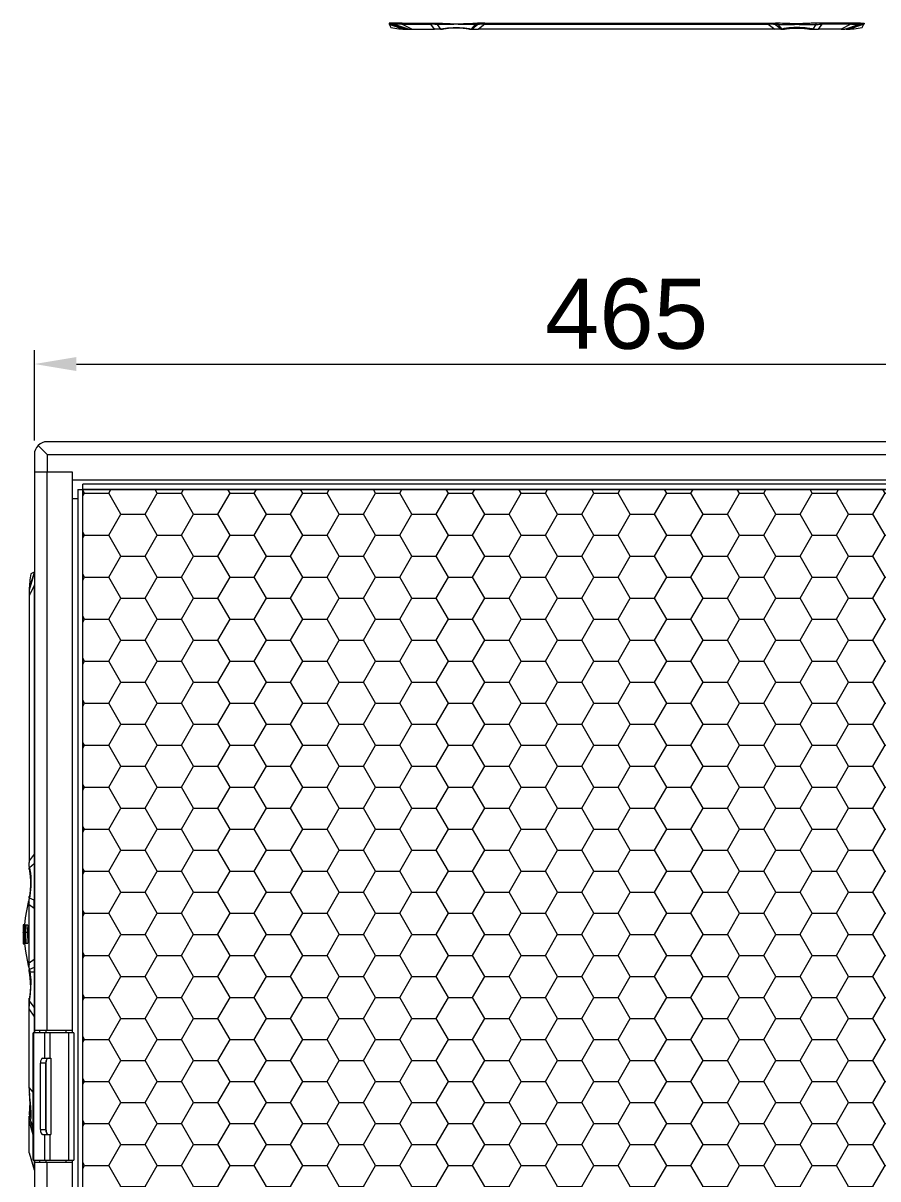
# Model space of a CAD drawing. Header units: millimetres. Extents: x 0 to 3564, y 0 to 2520.
# Drawn here: x 682.6 to 1018.3, y 1199.1 to 1652.8 of the extents above; entities that cross this region are included whole.
import ezdxf

# ---------------------------------------------------------------- set-up
doc = ezdxf.new("R2010")
doc.units = ezdxf.units.MM
doc.layers.get('0').update_dxf_attribs({"lineweight": 13})
doc.layers.add('标注', color=251, linetype='Continuous', lineweight=9)
doc.styles.get("Standard").update_dxf_attribs({"font": 'arial.ttf'})
doc.dimstyles.new('STANDARD 11', dxfattribs={"dimscale": 11, "dimtxt": 2.5, "dimasz": 1.5, "dimexe": 0.5, "dimexo": 0.5, "dimgap": 0.5, "dimtad": 1, "dimtoh": 1, "dimdec": 1, "dimzin": 9, "dimdsep": 46, "dimtxsty": 'Standard', "dimcen": 0, "dimclrd": 256, "dimclre": 256, "dimclrt": 256, "dimadec": 0, "dimazin": 0, "dimtp": 0.01, "dimtm": 0.01, "dimtfac": 1, "dimtdec": 1, "dimtofl": 0, "dimtmove": 0, "dimatfit": 3, "dimfxl": 1, "dimtolj": 1, "dimtzin": 4, "dimlwd": -1, "dimlwe": -1, "dimarcsym": 0})

# ---------------------------------------------------------------- blocks, each defined once
blk = doc.blocks.new('*D3')
at = {"layer": 'Defpoints', "color": 0, "transparency": 16777216}
for p in [(1152.08, 1518.98), (687.08, 1483.47), (1152.08, 1483.47)]:
    blk.add_point(p, dxfattribs=at)
at = {"layer": '标注', "transparency": 16777216}
for p, q in [((687.08, 1488.97), (687.08, 1524.48)), ((1152.08, 1488.97), (1152.08, 1524.48)), ((703.58, 1518.98), (1135.58, 1518.98))]:
    blk.add_line(p, q, dxfattribs=at)
for points in [[(703.58, 1521.73), (703.58, 1516.23), (687.08, 1518.98)], [(1135.58, 1521.73), (1135.58, 1516.23), (1152.08, 1518.98)]]:
    blk.add_solid(points, dxfattribs=at)
at = {"layer": '标注', "transparency": 16777216, "insert": (919.58, 1538.52), "char_height": 27.5, "attachment_point": 5}
blk.add_mtext('\\A1;465', dxfattribs=at)

msp = doc.modelspace()

# ---------------------------------------------------------------- hatches: boundary and pattern name
at = {"layer": '标注'}
h = msp.add_hatch(dxfattribs=at)
h.set_pattern_fill('HONEY', color=256, scale=3)
h.set_pattern_definition([(0, (-64.803, 0), (14.2875, 8.248892), [9.525, -19.05]), (120, (-64.803, 0), (-14.2875, 8.248892), [9.525, -19.05]), (60, (-64.803, 0), (3e-08, 16.497784), [-19.05, 9.525])])
h.paths.add_polyline_path([(706.08, 993.76), (1133.08, 993.76), (1133.08, 1086.4), (1093.58, 1086.4), (1093.58, 1129.13), (1133.08, 1129.13), (1133.08, 1469.77), (706.08, 1469.77), (706.08, 1129.13), (745.58, 1129.13), (745.58, 1086.4), (706.08, 1086.4)])

# ---------------------------------------------------------------- linework, layer by layer
for p, q in [((826.32, 1652.8), (826.33, 1652.55)), ((826.33, 1652.73), (826.33, 1652.72)), ((826.33, 1652.73), (826.33, 1652.73)), ((826.33, 1652.7), (826.33, 1652.66)), ((826.33, 1652.67), (826.33, 1652.66)), ((826.33, 1652.66), (826.33, 1652.65)), ((826.33, 1652.57), (826.33, 1652.55)), ((826.33, 1652.56), (826.33, 1652.56)), ((826.33, 1652.56), (826.33, 1652.55)), ((826.33, 1652.56), (826.33, 1652.55)), ((826.33, 1652.56), (826.33, 1652.56)), ((826.33, 1652.55), (826.33, 1652.54)), ((826.33, 1652.55), (826.33, 1652.54)), ((826.35, 1652.46), (826.37, 1652.37)), ((826.39, 1652.34), (826.39, 1652.34)), ((826.39, 1652.34), (827.04, 1651.07)), ((826.44, 1652.31), (826.39, 1652.34)), ((826.68, 1652.34), (826.66, 1652.33)), ((826.66, 1652.33), (832.04, 1650.46)), ((833.35, 1650.44), (826.68, 1652.34)), ((826.68, 1652.34), (826.69, 1652.34)), ((833.94, 1650.43), (828.06, 1652.35)), ((831.34, 1652.79), (831.34, 1652.34)), ((831.54, 1652.79), (831.34, 1652.79)), ((831.34, 1652.34), (831.54, 1652.34)), ((831.54, 1652.79), (842.74, 1652.79)), ((831.54, 1652.79), (831.54, 1652.34)), ((831.54, 1652.34), (842.74, 1652.34)), ((831.54, 1652.34), (835.35, 1650.44)), ((842.74, 1652.8), (842.74, 1652.35)), ((842.74, 1652.79), (845.25, 1652.78)), ((844.17, 1650.44), (842.74, 1652.34)), ((845.25, 1652.77), (845.25, 1652.33)), ((845.25, 1652.33), (846.48, 1650.46)), ((860.19, 1652.32), (858.63, 1650.5)), ((861.12, 1652.33), (858.92, 1650.46)), ((860.18, 1652.76), (861.11, 1652.78)), ((860.18, 1652.76), (860.19, 1652.32)), ((860.19, 1652.32), (861.12, 1652.33)), ((861.11, 1652.78), (861.12, 1652.33)), ((863.98, 1652.34), (861.4, 1650.44)), ((863.98, 1652.79), (975.19, 1652.79)), ((863.98, 1652.34), (863.98, 1652.79)), ((863.98, 1652.34), (975.19, 1652.34)), ((975.19, 1652.34), (975.19, 1652.79)), ((975.19, 1652.34), (977.76, 1650.44)), ((978.05, 1652.78), (978.04, 1652.33)), ((978.04, 1652.33), (980.24, 1650.46)), ((978.97, 1652.32), (978.04, 1652.33)), ((978.98, 1652.76), (978.05, 1652.78)), ((978.98, 1652.76), (978.97, 1652.32)), ((978.97, 1652.32), (980.53, 1650.5)), ((993.92, 1652.33), (992.68, 1650.46)), ((996.42, 1652.79), (993.91, 1652.78)), ((993.91, 1652.77), (993.92, 1652.33)), ((994.99, 1650.44), (996.42, 1652.34)), ((996.42, 1652.8), (996.42, 1652.35)), ((1007.62, 1652.79), (996.42, 1652.79)), ((1007.62, 1652.34), (996.42, 1652.34)), ((1007.62, 1652.34), (1003.82, 1650.44)), ((1005.23, 1650.43), (1011.1, 1652.35)), ((1005.81, 1650.44), (1012.48, 1652.34)), ((1012.5, 1652.33), (1007.12, 1650.46)), ((1007.62, 1652.79), (1007.62, 1652.34)), ((1007.62, 1652.79), (1007.82, 1652.79)), ((1007.83, 1652.34), (1007.62, 1652.34)), ((1007.82, 1652.79), (1007.83, 1652.34)), ((1012.12, 1651.07), (1012.77, 1652.34)), ((1012.48, 1652.34), (1012.5, 1652.33)), ((1012.48, 1652.34), (1012.48, 1652.34)), ((1012.72, 1652.31), (1012.77, 1652.34)), ((1012.77, 1652.34), (1012.77, 1652.34)), ((1012.84, 1652.79), (1012.83, 1652.55)), ((1012.83, 1652.58), (1012.83, 1652.58)), ((1012.83, 1652.56), (1012.83, 1652.56)), ((1012.83, 1652.56), (1012.83, 1652.56)), ((1012.83, 1652.56), (1012.83, 1652.56)), ((1012.83, 1652.55), (1012.83, 1652.55)), ((1012.84, 1652.8), (1012.84, 1652.79)), ((1012.84, 1652.79), (1012.84, 1652.79)), ((1012.84, 1652.77), (1012.84, 1652.77)), ((1012.84, 1652.73), (1012.84, 1652.74)), ((1012.84, 1652.73), (1012.84, 1652.74)), ((1012.84, 1652.72), (1012.84, 1652.73)), ((833.35, 1650.43), (833.94, 1650.43)), ((835.35, 1650.44), (835.54, 1650.44)), ((844.7, 1650.44), (844.17, 1650.44)), ((846.48, 1650.44), (847.37, 1650.44)), ((852.62, 1651.07), (852.67, 1651.07)), ((857.97, 1650.44), (858.92, 1650.44)), ((860.68, 1650.44), (861.4, 1650.44)), ((977.76, 1650.44), (861.4, 1650.44)), ((978.48, 1650.44), (977.76, 1650.44)), ((980.24, 1650.44), (981.19, 1650.44)), ((986.54, 1651.07), (986.49, 1651.07)), ((991.79, 1650.44), (992.68, 1650.44)), ((994.46, 1650.44), (994.99, 1650.44)), ((1003.82, 1650.44), (1003.62, 1650.44)), ((1005.81, 1650.43), (1005.23, 1650.43)), ((1147.08, 1488.47), (692.08, 1488.47)), ((692.08, 1483.47), (688.55, 1487)), ((687.08, 1483.47), (687.08, 1476.46)), ((692.08, 1483.47), (692.08, 1476.46)), ((692.08, 1483.47), (1147.08, 1483.47)), ((687.08, 1476.46), (687.08, 1256.45)), ((702.08, 1476.46), (687.08, 1476.46)), ((692.08, 1257.46), (692.08, 1476.46)), ((702.08, 1256.46), (702.08, 1476.46)), ((702.08, 1473.47), (1137.08, 1473.47)), ((706.08, 991.76), (706.08, 1471.77)), ((1133.08, 1471.77), (706.08, 1471.77)), ((704.08, 1466.08), (702.08, 1466.08)), ((704.08, 1469.77), (704.08, 993.76)), ((704.08, 1469.77), (1135.08, 1469.77)), ((686.98, 1436.92), (685.08, 1430.26)), ((686.97, 1436.95), (685.1, 1431.56)), ((686.97, 1437.21), (685.71, 1436.57)), ((686.95, 1437.01), (686.97, 1436.95)), ((686.97, 1437.21), (686.97, 1437.21)), ((686.97, 1436.95), (686.98, 1436.93)), ((686.98, 1436.92), (686.98, 1436.92)), ((685.08, 1430.26), (685.08, 1430.25)), ((685.08, 1430.25), (685.08, 1428.99)), ((685.91, 1429.84), (685.4, 1428.83)), ((686.98, 1431.97), (685.91, 1429.84)), ((687.08, 1432.07), (686.98, 1432.07)), ((685.08, 1428.99), (685.08, 1428.18)), ((685.08, 1428.99), (685.08, 1428.27)), ((685.4, 1428.83), (685.08, 1428.2)), ((685.08, 1428.27), (685.08, 1323.27)), ((686.98, 1383.24), (686.98, 1326.57)), ((686.98, 1326.57), (685.08, 1324)), ((687.08, 1326.57), (686.98, 1326.57)), ((685.08, 1320.57), (685.08, 1321.22)), ((686.96, 1322.79), (685.15, 1321.22)), ((685.15, 1321.22), (685.3, 1320.35)), ((684.68, 1307.73), (684.93, 1307.38)), ((684.93, 1307.38), (685.08, 1307.22)), ((685.08, 1309.28), (685.08, 1309.97)), ((685.08, 1309.97), (685.08, 1309.97)), ((685.08, 1309.97), (685.08, 1309.97)), ((685.08, 1306.77), (685.08, 1307.59)), ((685.08, 1283.78), (685.08, 1306.77)), ((685.08, 1306.77), (686.98, 1305.34)), ((685.28, 1310.09), (685.14, 1309.28)), ((686.96, 1308.45), (685.14, 1309.28)), ((687.08, 1308.45), (686.96, 1308.45)), ((686.98, 1305.34), (686.98, 1285.19)), ((687.08, 1305.34), (686.98, 1305.34)), ((682.72, 1298.61), (682.71, 1298.41)), ((682.73, 1298.79), (682.72, 1298.61)), ((683.46, 1298.79), (682.73, 1298.79)), ((682.8, 1298.62), (682.78, 1298.62)), ((682.86, 1298.1), (682.81, 1297.32)), ((682.91, 1297.58), (682.93, 1298.22)), ((682.93, 1298.76), (682.93, 1298.79)), ((683.1, 1298.62), (683.04, 1298.62)), ((683.19, 1298.62), (683.14, 1298.62)), ((683.31, 1298.62), (683.23, 1298.62)), ((683.41, 1298.62), (683.35, 1298.62)), ((683.53, 1298.62), (683.46, 1298.62)), ((683.48, 1298.62), (683.47, 1298.75)), ((684.51, 1298.62), (683.58, 1298.62)), ((682.65, 1295.81), (682.65, 1295.92)), ((682.67, 1297.49), (682.66, 1297.4)), ((682.66, 1297.4), (682.66, 1297.32)), ((682.66, 1295.81), (682.66, 1295.92)), ((682.7, 1295.81), (682.7, 1295.92)), ((682.7, 1295.81), (682.7, 1295.92)), ((682.73, 1297.49), (682.72, 1297.32)), ((682.74, 1297.49), (682.73, 1297.32)), ((682.78, 1296.29), (682.78, 1296.25)), ((682.88, 1294.29), (682.92, 1294.29)), ((682.89, 1296.25), (682.89, 1296.33)), ((682.92, 1296.25), (682.89, 1296.25)), ((682.9, 1297.19), (682.91, 1297.49)), ((682.93, 1292.05), (682.9, 1293.19)), ((682.91, 1297.49), (682.91, 1297.58)), ((682.92, 1296.33), (682.92, 1296.27)), ((682.92, 1296.33), (682.92, 1296.27)), ((683.02, 1295.92), (682.95, 1295.92)), ((682.95, 1294.61), (683.01, 1294.61)), ((683.06, 1296.27), (683.06, 1296.33)), ((683.06, 1296.27), (683.06, 1296.33)), ((683.06, 1293.86), (683.06, 1293.92)), ((683.06, 1293.86), (683.06, 1293.92)), ((683.11, 1296.32), (683.11, 1296.27)), ((683.11, 1296.32), (683.11, 1296.27)), ((683.11, 1293.92), (683.11, 1293.86)), ((683.11, 1293.92), (683.11, 1293.86)), ((683.58, 1293.84), (683.52, 1293.84)), ((683.59, 1295.84), (683.59, 1295.7)), ((683.59, 1295.84), (683.59, 1295.7)), ((684.34, 1295.84), (683.59, 1295.84)), ((683.61, 1294.74), (683.62, 1294.44)), ((683.62, 1294.74), (683.62, 1294.44)), ((682.66, 1292.8), (682.67, 1292.71)), ((682.7, 1292.05), (682.73, 1291.45)), ((682.72, 1292.88), (682.73, 1292.7)), ((682.73, 1292.88), (682.74, 1292.71)), ((682.73, 1291.45), (682.73, 1291.41)), ((682.73, 1291.41), (683.49, 1291.41)), ((682.92, 1291.44), (682.93, 1291.41)), ((683.1, 1291.58), (683.04, 1291.58)), ((683.19, 1291.58), (683.14, 1291.58)), ((683.3, 1291.58), (683.22, 1291.58)), ((683.41, 1291.58), (683.35, 1291.58)), ((683.53, 1291.58), (683.46, 1291.58)), ((683.58, 1291.58), (684.53, 1291.58)), ((686.98, 1285.19), (685.08, 1283.78)), ((687.08, 1285.19), (686.98, 1285.19)), ((685.08, 1283.31), (684.68, 1282.8)), ((685.08, 1283.3), (685.08, 1283.78)), ((685.08, 1280.57), (685.08, 1281.25)), ((686.96, 1282.09), (685.14, 1281.25)), ((685.14, 1281.25), (685.26, 1280.6)), ((686.94, 1280.27), (685.32, 1280.24)), ((687.08, 1282.08), (686.96, 1282.09)), ((685.53, 1275.27), (685.71, 1275.27)), ((685.08, 1234.68), (685.08, 1269.97)), ((685.08, 1267.39), (685.08, 1266.93)), ((686.97, 1266.48), (685.1, 1268.97)), ((686.98, 1262.94), (685.08, 1265.85)), ((686.98, 1262.94), (686.98, 1256.45)), ((687.08, 1257.46), (702.08, 1257.46)), ((689.08, 1257.46), (689.08, 1256.46)), ((691.75, 1256.46), (691.75, 1257.46)), ((699.58, 1256.46), (699.58, 1257.46)), ((686.58, 1206.46), (686.58, 1256.46)), ((702.58, 1256.46), (686.58, 1256.46)), ((686.73, 1256.46), (686.73, 1206.46)), ((691.23, 1246.46), (691.23, 1256.46)), ((693.08, 1256.46), (693.08, 1246.46)), ((700.58, 1206.46), (700.58, 1256.46)), ((702.58, 1256.46), (702.58, 1206.46)), ((689.46, 1218.46), (689.46, 1244.46)), ((691.62, 1244.46), (689.46, 1244.46)), ((690.29, 1246.46), (693.58, 1246.46)), ((691.62, 1218.46), (691.62, 1244.46)), ((691.75, 1217.42), (691.75, 1245.5)), ((693.58, 1246.46), (693.58, 1216.46)), ((686.58, 1233.13), (685.08, 1235)), ((685.08, 1234.68), (685.08, 1233.41)), ((685.08, 1209.26), (685.08, 1223.76)), ((685.08, 1223.73), (685.08, 1223.76)), ((685.08, 1223.76), (685.11, 1223.42)), ((685.08, 1223.73), (685.08, 1223.41)), ((685.08, 1223.06), (685.08, 1222.98)), ((686.58, 1216.38), (685.08, 1221.83)), ((686.58, 1218.4), (685.65, 1221.72)), ((686.58, 1219.15), (685.9, 1221.09)), ((689.46, 1218.46), (691.62, 1218.46)), ((690.29, 1216.46), (693.58, 1216.46)), ((691.23, 1206.46), (691.23, 1216.46)), ((693.08, 1216.46), (693.08, 1206.46)), ((685.08, 1209.26), (686.98, 1202.61)), ((686.58, 1206.46), (702.58, 1206.46)), ((686.98, 1206.46), (686.98, 1202.61)), ((687.08, 1206.46), (687.08, 986.46)), ((702.08, 1205.46), (687.08, 1205.46)), ((689.08, 1206.46), (689.08, 1205.46)), ((691.75, 1205.46), (691.75, 1206.46)), ((692.08, 986.46), (692.08, 1205.46)), ((699.58, 1205.46), (699.58, 1206.46)), ((702.08, 986.46), (702.08, 1206.46))]:
    msp.add_line(p, q)
for points in [[(826.32, 1652.79), (826.32, 1652.77), (826.34, 1652.68)], [(826.32, 1652.77), (826.32, 1652.77), (826.32, 1652.76), (826.32, 1652.75), (826.32, 1652.75)], [(826.33, 1652.54), (826.33, 1652.54), (826.34, 1652.52), (826.35, 1652.46)], [(826.33, 1652.54), (826.33, 1652.54), (826.34, 1652.52), (826.35, 1652.46)], [(1012.77, 1652.34), (1012.79, 1652.37), (1012.82, 1652.46), (1012.83, 1652.52), (1012.83, 1652.54), (1012.83, 1652.54)], [(1012.82, 1652.46), (1012.83, 1652.52), (1012.83, 1652.54), (1012.83, 1652.54)], [(1012.83, 1652.54), (1012.83, 1652.55), (1012.83, 1652.56)], [(1012.83, 1652.54), (1012.83, 1652.55), (1012.83, 1652.56)], [(684.68, 1307.73), (683.49, 1301.52), (683.23, 1298.81)], [(685.08, 1308.53), (684.96, 1308.41), (684.68, 1307.73)], [(684.68, 1307.73), (684.71, 1307.67), (684.98, 1307.34)], [(682.73, 1298.79), (682.73, 1298.74), (682.72, 1298.61)], [(682.7, 1292.05), (682.71, 1291.78), (682.73, 1291.45)], [(683.25, 1291.44), (683.56, 1288.49), (684.68, 1282.8)], [(685.08, 1283.31), (684.71, 1282.86), (684.68, 1282.8)], [(684.68, 1282.8), (684.96, 1282.12), (685.08, 1282)], [(685.32, 1222.38), (685.4, 1222.23), (685.73, 1221.55), (685.92, 1221.05)]]:
    msp.add_lwpolyline(points)
for centre, radius, start, end in [((826.82, 1652.82), 0.5, 182.8403, 254.1108), ((826.84, 1652.81), 0.52, 201.1644, 205.3782), ((827.83, 1316.13), 336.68, 89.4026, 90.0066), ((863.64, 1380.32), 272.02, 89.9283, 90.5298), ((975.53, 1380.32), 272.02, 89.4702, 90.0717), ((1011.33, 1316.13), 336.68, 89.9934, 90.5974), ((1012.34, 1652.82), 0.5, 285.8892, 357.1597), ((1012.32, 1652.81), 0.52, 334.6218, 338.8348), ((833.34, 1682.06), 31.63, 258.5097, 270.0421), ((834.25, 1880.13), 229.7, 269.9213, 270.1166), ((834.51, 1776.79), 126.35, 270.0939, 270.3789), ((1004.65, 1776.79), 126.35, 269.6211, 269.9061), ((1004.91, 1880.13), 229.7, 269.8834, 270.0787), ((1005.82, 1682.06), 31.63, 269.9579, 281.4903), ((692.08, 1483.47), 5, 90, 180), ((716.7, 1430.27), 31.63, 168.5102, 180.0442), ((703.76, 1432.14), 16.78, 179.5563, 180.2451), ((714.96, 1430.9), 28, 177.6001, 177.8104), ((237.74, 1303.59), 449.25, 0.5014, 0.6197), ((390.66, 1304.92), 296.33, 0.2938, 0.503), ((468.02, 1305.31), 218.96, 0.0066, 0.2936), ((748.7, 1294.98), 66.08, 177.5472, 177.8237), ((739.45, 1295.21), 56.82, 177.432, 177.8696), ((751.52, 1294.86), 68.91, 177.2647, 177.545), ((741.94, 1295.11), 59.32, 177.024, 177.4433), ((760.12, 1294.44), 77.51, 177.0626, 177.2612), ((746.74, 1294.84), 64.12, 176.6226, 177.0105), ((746, 1294.98), 63.33, 177.4908, 177.8834), ((743.85, 1295.06), 61.19, 177.0732, 177.4796), ((746.34, 1294.97), 63.67, 176.7164, 177.7332), ((738.47, 1295.35), 55.8, 176.6429, 177.0886), ((750.1, 1294.9), 67.37, 177.5735, 177.9426), ((746.15, 1295.05), 63.41, 177.1638, 177.5559), ((737.88, 1295.48), 55.13, 176.7362, 177.1873), ((703.47, 1296.73), 20.66, 175.4401, 176.2114), ((754.45, 1294.94), 71.54, 177.0506, 178.8836), ((752.78, 1295.03), 69.84, 177.057, 178.9383), ((751.57, 1295.15), 68.56, 177.0997, 179.0171), ((749.92, 1295.25), 66.87, 177.1085, 179.0738), ((763.17, 1294.88), 80.07, 177.3202, 178.9626), ((756.32, 1296.42), 73.13, 178.2748, 180.0733), ((758.75, 1295.18), 75.52, 177.3867, 179.1299), ((756.45, 1295.29), 73.17, 177.3946, 179.2336), ((768.36, 1295.03), 85.02, 177.5808, 179.1634), ((766.04, 1295.16), 82.65, 177.6036, 179.2317), ((786.71, 1294.71), 103.26, 177.8289, 179.1319), ((778.84, 1295.01), 95.32, 177.831, 179.5862), ((742.6, 1295.1), 59.95, 178.8938, 179.2108), ((742.65, 1295.1), 60, 179.3204, 180.4721), ((742.68, 1295.1), 60.03, 180.472, 180.775), ((742.68, 1295.1), 60.03, 180.7748, 182.1232), ((742.53, 1295.1), 59.88, 177.8769, 178.8939), ((742.65, 1295.1), 59.97, 179.3216, 180.4713), ((743.55, 1295.1), 60.86, 178.8603, 179.2274), ((743.44, 1295.09), 60.74, 180.4611, 181.0041), ((743.46, 1295.11), 60.77, 178.3886, 178.8635), ((744.64, 1295.12), 61.94, 181.0093, 182.0743), ((746.16, 1295.02), 63.46, 177.9267, 178.3815), ((744.27, 1295.1), 61.53, 179.3399, 180.4603), ((735.3, 1295.09), 52.53, 179.3906, 180.5355), ((733.77, 1295.12), 51.01, 178.7212, 179.2206), ((734.73, 1295.1), 51.97, 179.2184, 179.3905), ((734.37, 1295.08), 51.61, 180.5348, 180.8592), ((733.25, 1295.07), 50.49, 180.8592, 181.5428), ((731.38, 1295.17), 48.62, 178.0141, 178.6786), ((727.88, 1295.3), 45.12, 177.4299, 178.0179), ((729.92, 1295.13), 47.13, 178.8197, 179.3804), ((732.9, 1295.1), 50.11, 179.3761, 180.6025), ((730.65, 1295.07), 47.87, 180.6011, 181.1512), ((724.54, 1295.25), 41.75, 178.2992, 178.8277), ((727.66, 1294.89), 44.89, 182.1867, 182.5764), ((791.02, 1295.46), 108.15, 180.6217, 181.2018), ((803.78, 1294.39), 120.91, 178.6741, 179.0804), ((747.94, 1295.1), 65.03, 179.2785, 180.4271), ((747.94, 1295.1), 65.02, 180.4271, 180.7133), ((747.93, 1295.1), 65.02, 178.9656, 179.2785), ((747.93, 1295.1), 65.02, 180.7133, 181.0354), ((754.27, 1295.25), 71.36, 181.0661, 182.952), ((748.29, 1295.14), 65.34, 178.9597, 179.32), ((749.99, 1295.09), 67.04, 180.4042, 181.0495), ((752.04, 1295.12), 69.09, 181.0474, 181.2613), ((752.87, 1295.17), 69.92, 181.2849, 182.9453), ((753.82, 1295.11), 70.81, 180.4001, 181.0103), ((755.38, 1295.06), 72.37, 178.9978, 179.3221), ((752.24, 1295.08), 69.23, 181.0118, 181.2262), ((751.5, 1295.04), 68.48, 181.205, 182.9002), ((756.77, 1295.1), 73.72, 179.0878, 180.9132), ((749.89, 1294.95), 66.84, 180.9364, 182.8928), ((753.35, 1295.1), 70.25, 179.0428, 180.9583), ((763.22, 1295.32), 80.12, 181.0471, 182.6805), ((758.62, 1295.09), 75.48, 179.0672, 180.9367), ((756.41, 1296.38), 73.26, 180.0451, 181.9716), ((760.45, 1295.19), 77.31, 180.9833, 182.678), ((759.64, 1296.49), 76.44, 180.1258, 181.9711), ((759.95, 1296.44), 76.8, 181.9274, 183.6345), ((762.48, 1295.08), 79.25, 179.0992, 179.5464), ((761.66, 1295.08), 78.44, 179.5469, 179.7337), ((759.36, 1295.09), 76.13, 179.7285, 180.9221), ((766.85, 1295.1), 83.57, 179.1954, 179.5874), ((766.84, 1295.1), 83.57, 179.5874, 180.2434), ((758.89, 1294.99), 75.61, 180.1855, 182.5866), ((764.82, 1295.1), 81.49, 179.1749, 179.5768), ((764.83, 1295.1), 81.49, 179.5768, 180.2496), ((767.42, 1295.13), 84.08, 180.267, 182.4261), ((769.63, 1295.1), 86.24, 179.2204, 179.6002), ((769.63, 1295.1), 86.24, 179.6002, 180.2358), ((766.94, 1295.06), 83.55, 180.2188, 182.3916), ((766.08, 1295.1), 82.62, 179.1862, 179.5827), ((766.08, 1295.1), 82.63, 179.5827, 180.2461), ((778.83, 1295.2), 95.32, 180.814, 182.1783), ((766.38, 1297.32), 82.81, 181.1222, 181.7845), ((780.6, 1297.64), 97.03, 181.8943, 183.5858), ((749.32, 1295.24), 66.7, 182.1759, 182.7382), ((742.57, 1295.09), 59.92, 182.1234, 182.2869), ((742.43, 1295.09), 59.78, 182.2865, 183.3687), ((746.34, 1295.22), 63.66, 182.2669, 183.2846), ((750.33, 1295.3), 67.59, 182.0564, 182.4248), ((746.21, 1295.15), 63.47, 182.443, 182.8353), ((737.7, 1294.7), 54.94, 182.811, 183.2643), ((639.92, 1290.99), 43.02, 1.0571, 1.407), ((652.06, 1274.96), 33.67, 9.0279, 9.6474), ((1247.17, 1275.75), 560.24, 179.3516, 179.538), ((736.66, 1233.76), 51.58, 180.3865, 180.7763), ((665.53, 1224.83), 20, 0.41, 1.0341), ((703.92, 1224.93), 18.86, 184.5857, 184.8511), ((692.78, 1223.98), 7.69, 184.8459, 185.307)]:
    msp.add_arc(centre, radius, start, end)
for centre, start_param, end_param in [((690.29, 1244.46), 0, 1.570796), ((692.46, 1244.46), 0, 1.570796), ((690.29, 1218.46), 1.570796, 3.141593), ((692.46, 1218.46), 1.570796, 3.141593)]:
    msp.add_ellipse(centre, major_axis=(0, 2), ratio=0.416667, start_param=start_param, end_param=end_param)
for points, knots in [([(827.79, 1652.81), (827.68, 1652.81), (827.47, 1652.81), (827.18, 1652.81), (826.93, 1652.81), (826.72, 1652.81), (826.57, 1652.81), (826.48, 1652.8), (826.42, 1652.8), (826.38, 1652.8), (826.35, 1652.8), (826.33, 1652.8), (826.32, 1652.8), (826.32, 1652.79)], [0, 0, 0, 0, 0.224692, 0.424449, 0.596887, 0.740092, 0.852878, 0.897515, 0.93416, 0.962756, 0.983253, 0.995622, 1, 1, 1, 1]), ([(826.32, 1652.79), (826.33, 1652.69), (826.4, 1652.49), (826.59, 1652.37), (826.69, 1652.34)], [0, 0, 0, 0, 0.501802, 1, 1, 1, 1]), ([(826.32, 1652.77), (826.32, 1652.76), (826.33, 1652.69), (826.35, 1652.63), (826.37, 1652.58)], [0, 0, 0, 0, 0.243039, 1, 1, 1, 1]), ([(826.66, 1652.33), (826.63, 1652.31), (826.56, 1652.29), (826.48, 1652.3), (826.44, 1652.31)], [0, 0, 0, 0, 0.412669, 1, 1, 1, 1]), ([(826.49, 1652.43), (826.5, 1652.42), (826.55, 1652.37), (826.61, 1652.34), (826.66, 1652.33)], [0, 0, 0, 0, 0.257423, 1, 1, 1, 1]), ([(828.06, 1652.35), (827.96, 1652.35), (827.77, 1652.35), (827.5, 1652.35), (827.27, 1652.35), (827.07, 1652.35), (826.91, 1652.35), (826.81, 1652.35), (826.75, 1652.34), (826.72, 1652.34), (826.7, 1652.34), (826.69, 1652.34), (826.69, 1652.34)], [0, 0, 0, 0, 0.221391, 0.418223, 0.588785, 0.731367, 0.844448, 0.927271, 0.957161, 0.979279, 0.993566, 1, 1, 1, 1]), ([(828.06, 1652.35), (827.98, 1652.38), (827.88, 1652.48), (827.81, 1652.66), (827.79, 1652.76), (827.79, 1652.81)], [0, 0, 0, 0, 0.450595, 0.723594, 1, 1, 1, 1]), ([(831.34, 1652.34), (831.03, 1652.34), (829.94, 1652.35), (828.85, 1652.35), (828.06, 1652.35)], [0, 0, 0, 0, 0.276234, 1, 1, 1, 1]), ([(845.25, 1652.33), (844.62, 1652.33), (843.79, 1652.34), (842.95, 1652.34), (842.74, 1652.34)], [0, 0, 0, 0, 0.74965, 1, 1, 1, 1]), ([(845.25, 1652.78), (845.88, 1652.77), (847.12, 1652.73), (848.68, 1652.68), (849.92, 1652.63), (850.85, 1652.59), (851.79, 1652.56), (852.72, 1652.54), (853.65, 1652.55), (854.59, 1652.57), (855.52, 1652.61), (857.39, 1652.68), (858.94, 1652.74), (860.18, 1652.76)], [0, 0, 0, 0, 0.124999, 0.249998, 0.312498, 0.374999, 0.437498, 0.500001, 0.562504, 0.625002, 0.687505, 0.750006, 1, 1, 1, 1]), ([(860.19, 1652.32), (859.57, 1652.31), (858.33, 1652.3), (856.46, 1652.29), (854.59, 1652.32), (852.72, 1652.35), (850.85, 1652.31), (848.98, 1652.29), (847.11, 1652.31), (845.87, 1652.32), (845.25, 1652.33)], [0, 0, 0, 0, 0.124784, 0.249577, 0.374684, 0.500067, 0.625445, 0.75046, 0.875212, 1, 1, 1, 1]), ([(978.97, 1652.32), (979.59, 1652.31), (980.83, 1652.3), (982.7, 1652.29), (984.57, 1652.32), (986.44, 1652.35), (988.32, 1652.31), (990.19, 1652.29), (992.05, 1652.31), (993.3, 1652.32), (993.92, 1652.33)], [0, 0, 0, 0, 0.124784, 0.249577, 0.374684, 0.500067, 0.625445, 0.75046, 0.875212, 1, 1, 1, 1]), ([(993.91, 1652.78), (993.29, 1652.77), (992.04, 1652.73), (990.49, 1652.68), (989.24, 1652.63), (988.31, 1652.59), (987.38, 1652.56), (986.44, 1652.54), (985.51, 1652.55), (984.58, 1652.57), (983.64, 1652.61), (981.78, 1652.68), (980.22, 1652.74), (978.98, 1652.76)], [0, 0, 0, 0, 0.124999, 0.249998, 0.312498, 0.374999, 0.437498, 0.500001, 0.562504, 0.625002, 0.687505, 0.750006, 1, 1, 1, 1]), ([(993.92, 1652.33), (994.54, 1652.33), (995.38, 1652.34), (996.21, 1652.34), (996.42, 1652.34)], [0, 0, 0, 0, 0.74965, 1, 1, 1, 1]), ([(1007.83, 1652.34), (1008.13, 1652.34), (1009.22, 1652.35), (1010.31, 1652.35), (1011.1, 1652.35)], [0, 0, 0, 0, 0.276234, 1, 1, 1, 1]), ([(1011.1, 1652.35), (1011.18, 1652.38), (1011.29, 1652.48), (1011.35, 1652.66), (1011.37, 1652.76), (1011.37, 1652.81)], [0, 0, 0, 0, 0.450595, 0.723594, 1, 1, 1, 1]), ([(1011.1, 1652.35), (1011.2, 1652.35), (1011.39, 1652.35), (1011.66, 1652.35), (1011.9, 1652.35), (1012.09, 1652.35), (1012.25, 1652.35), (1012.35, 1652.35), (1012.41, 1652.34), (1012.44, 1652.34), (1012.46, 1652.34), (1012.47, 1652.34), (1012.48, 1652.34)], [0, 0, 0, 0, 0.221391, 0.418223, 0.588785, 0.731367, 0.844448, 0.927271, 0.957161, 0.979279, 0.993566, 1, 1, 1, 1]), ([(1011.37, 1652.81), (1011.48, 1652.81), (1011.69, 1652.81), (1011.98, 1652.81), (1012.23, 1652.81), (1012.44, 1652.81), (1012.59, 1652.81), (1012.69, 1652.8), (1012.74, 1652.8), (1012.78, 1652.8), (1012.81, 1652.8), (1012.83, 1652.8), (1012.84, 1652.8), (1012.84, 1652.79)], [0, 0, 0, 0, 0.224692, 0.424449, 0.596887, 0.740092, 0.852878, 0.897515, 0.93416, 0.962756, 0.983253, 0.995622, 1, 1, 1, 1]), ([(1012.84, 1652.79), (1012.83, 1652.69), (1012.76, 1652.49), (1012.57, 1652.37), (1012.48, 1652.34)], [0, 0, 0, 0, 0.501802, 1, 1, 1, 1]), ([(1012.67, 1652.43), (1012.66, 1652.42), (1012.61, 1652.37), (1012.55, 1652.34), (1012.5, 1652.33)], [0, 0, 0, 0, 0.257423, 1, 1, 1, 1]), ([(1012.5, 1652.33), (1012.51, 1652.32), (1012.54, 1652.31), (1012.57, 1652.3), (1012.6, 1652.3)], [0, 0, 0, 0, 0.200585, 1, 1, 1, 1]), ([(1012.6, 1652.3), (1012.61, 1652.3), (1012.65, 1652.3), (1012.69, 1652.3), (1012.72, 1652.31)], [0, 0, 0, 0, 0.235945, 1, 1, 1, 1]), ([(1012.84, 1652.77), (1012.84, 1652.76), (1012.83, 1652.69), (1012.81, 1652.63), (1012.79, 1652.58)], [0, 0, 0, 0, 0.243039, 1, 1, 1, 1]), ([(835.54, 1650.44), (836.98, 1650.44), (839.14, 1650.43), (842.01, 1650.44), (843.45, 1650.44), (844.17, 1650.44)], [0, 0, 0, 0, 0.499999, 0.75, 1, 1, 1, 1]), ([(846.48, 1650.46), (846.44, 1650.46), (846.35, 1650.45), (846.12, 1650.44), (845.76, 1650.44), (845.25, 1650.44), (844.89, 1650.44), (844.7, 1650.44)], [0, 0, 0, 0, 0.063974, 0.152353, 0.386222, 0.677678, 1, 1, 1, 1]), ([(846.48, 1650.46), (846.65, 1650.49), (846.94, 1650.55), (847.38, 1650.62), (847.65, 1650.67), (847.8, 1650.69)], [0, 0, 0, 0, 0.385382, 0.662592, 1, 1, 1, 1]), ([(852.67, 1650.88), (852.33, 1650.88), (851.65, 1650.87), (850.67, 1650.82), (849.76, 1650.75), (848.97, 1650.67), (848.4, 1650.59), (848.01, 1650.54), (847.79, 1650.5), (847.62, 1650.48), (847.5, 1650.46), (847.43, 1650.45), (847.4, 1650.44), (847.38, 1650.44), (847.37, 1650.44)], [0, 0, 0, 0, 0.194453, 0.381587, 0.55402, 0.705444, 0.830088, 0.880808, 0.923064, 0.956439, 0.980537, 0.989023, 0.995108, 1, 1, 1, 1]), ([(847.8, 1650.69), (847.95, 1650.71), (848.61, 1650.81), (849.28, 1650.89), (849.8, 1650.94)], [0, 0, 0, 0, 0.218881, 1, 1, 1, 1]), ([(849.8, 1650.94), (850.03, 1650.96), (850.96, 1651.03), (851.9, 1651.07), (852.62, 1651.07)], [0, 0, 0, 0, 0.23763, 1, 1, 1, 1]), ([(852.67, 1651.07), (852.92, 1651.07), (853.88, 1651.06), (854.84, 1651), (855.55, 1650.94)], [0, 0, 0, 0, 0.259115, 1, 1, 1, 1]), ([(857.97, 1650.44), (857.96, 1650.44), (857.94, 1650.44), (857.91, 1650.45), (857.84, 1650.46), (857.73, 1650.48), (857.55, 1650.5), (857.33, 1650.54), (856.95, 1650.59), (856.37, 1650.67), (855.58, 1650.75), (854.68, 1650.82), (853.69, 1650.87), (853.02, 1650.88), (852.67, 1650.88)], [0, 0, 0, 0, 0.004892, 0.010977, 0.019463, 0.043561, 0.076936, 0.119193, 0.169912, 0.294556, 0.445981, 0.618413, 0.805547, 1, 1, 1, 1]), ([(855.55, 1650.94), (855.73, 1650.92), (856.36, 1650.86), (856.99, 1650.77), (857.44, 1650.71)], [0, 0, 0, 0, 0.277393, 1, 1, 1, 1]), ([(857.44, 1650.71), (857.56, 1650.69), (857.96, 1650.62), (858.35, 1650.55), (858.63, 1650.5)], [0, 0, 0, 0, 0.307017, 1, 1, 1, 1]), ([(858.92, 1650.46), (858.87, 1650.46), (858.77, 1650.47), (858.67, 1650.5), (858.63, 1650.5)], [0, 0, 0, 0, 0.5394, 1, 1, 1, 1]), ([(858.92, 1650.46), (859.02, 1650.45), (859.26, 1650.44), (859.85, 1650.44), (860.33, 1650.44), (860.68, 1650.44)], [0, 0, 0, 0, 0.171676, 0.40774, 1, 1, 1, 1]), ([(980.24, 1650.46), (980.14, 1650.45), (979.9, 1650.44), (979.31, 1650.44), (978.83, 1650.44), (978.48, 1650.44)], [0, 0, 0, 0, 0.171676, 0.40774, 1, 1, 1, 1]), ([(980.24, 1650.46), (980.3, 1650.46), (980.39, 1650.47), (980.49, 1650.5), (980.53, 1650.5)], [0, 0, 0, 0, 0.5394, 1, 1, 1, 1]), ([(981.72, 1650.71), (981.6, 1650.69), (981.2, 1650.62), (980.81, 1650.55), (980.53, 1650.5)], [0, 0, 0, 0, 0.307017, 1, 1, 1, 1]), ([(981.19, 1650.44), (981.2, 1650.44), (981.22, 1650.44), (981.25, 1650.45), (981.32, 1650.46), (981.44, 1650.48), (981.61, 1650.5), (981.83, 1650.54), (982.21, 1650.59), (982.79, 1650.67), (983.58, 1650.75), (984.49, 1650.82), (985.47, 1650.87), (986.15, 1650.88), (986.49, 1650.88)], [0, 0, 0, 0, 0.004892, 0.010977, 0.019463, 0.043561, 0.076936, 0.119193, 0.169912, 0.294556, 0.445981, 0.618413, 0.805547, 1, 1, 1, 1]), ([(983.61, 1650.94), (983.44, 1650.92), (982.8, 1650.86), (982.18, 1650.77), (981.72, 1650.71)], [0, 0, 0, 0, 0.277393, 1, 1, 1, 1]), ([(986.49, 1651.07), (986.24, 1651.07), (985.28, 1651.06), (984.32, 1651), (983.61, 1650.94)], [0, 0, 0, 0, 0.259115, 1, 1, 1, 1]), ([(986.49, 1650.88), (986.84, 1650.88), (987.51, 1650.87), (988.5, 1650.82), (989.4, 1650.75), (990.19, 1650.67), (990.77, 1650.59), (991.15, 1650.54), (991.37, 1650.5), (991.55, 1650.48), (991.66, 1650.46), (991.73, 1650.45), (991.76, 1650.44), (991.78, 1650.44), (991.79, 1650.44)], [0, 0, 0, 0, 0.194453, 0.381587, 0.55402, 0.705444, 0.830088, 0.880808, 0.923064, 0.956439, 0.980537, 0.989023, 0.995108, 1, 1, 1, 1]), ([(989.36, 1650.94), (989.14, 1650.96), (988.2, 1651.03), (987.26, 1651.07), (986.54, 1651.07)], [0, 0, 0, 0, 0.23763, 1, 1, 1, 1]), ([(991.36, 1650.69), (991.22, 1650.71), (990.55, 1650.81), (989.88, 1650.89), (989.36, 1650.94)], [0, 0, 0, 0, 0.218881, 1, 1, 1, 1]), ([(992.68, 1650.46), (992.51, 1650.49), (992.22, 1650.55), (991.78, 1650.62), (991.51, 1650.67), (991.36, 1650.69)], [0, 0, 0, 0, 0.385382, 0.662592, 1, 1, 1, 1]), ([(992.68, 1650.46), (992.72, 1650.46), (992.81, 1650.45), (993.04, 1650.44), (993.41, 1650.44), (993.91, 1650.44), (994.27, 1650.44), (994.46, 1650.44)], [0, 0, 0, 0, 0.063974, 0.152353, 0.386222, 0.677678, 1, 1, 1, 1]), ([(1003.62, 1650.44), (1002.18, 1650.44), (1000.02, 1650.43), (997.15, 1650.44), (995.71, 1650.44), (994.99, 1650.44)], [0, 0, 0, 0, 0.499999, 0.75, 1, 1, 1, 1]), ([(686.98, 1437.22), (686.98, 1437.22), (686.97, 1437.21), (686.97, 1437.2), (686.95, 1437.17), (686.95, 1437.14), (686.94, 1437.11), (686.94, 1437.06), (686.94, 1437.03), (686.95, 1437.01)], [0, 0, 0, 0, 0.028799, 0.113413, 0.238779, 0.392578, 0.558991, 0.72049, 1, 1, 1, 1]), ([(686.98, 1326.57), (686.98, 1325.94), (686.98, 1324.68), (686.97, 1323.42), (686.96, 1322.79)], [0, 0, 0, 0, 0.500089, 1, 1, 1, 1]), ([(685.15, 1321.22), (685.14, 1321.26), (685.12, 1321.34), (685.1, 1321.47), (685.09, 1321.64), (685.08, 1321.88), (685.08, 1322.17), (685.08, 1322.64), (685.08, 1323.02), (685.08, 1323.27)], [0, 0, 0, 0, 0.056712, 0.111599, 0.193562, 0.311096, 0.457093, 0.625109, 1, 1, 1, 1]), ([(685.08, 1320.57), (685.08, 1320.57), (685.08, 1320.56), (685.08, 1320.56), (685.08, 1320.55), (685.08, 1320.53), (685.09, 1320.51), (685.1, 1320.46), (685.11, 1320.4), (685.12, 1320.34), (685.13, 1320.25), (685.15, 1320.12), (685.18, 1319.93), (685.22, 1319.66), (685.26, 1319.36), (685.3, 1319.01), (685.35, 1318.63), (685.4, 1318.06), (685.47, 1317.29), (685.51, 1316.31), (685.53, 1315.29), (685.52, 1314.27), (685.46, 1313.02), (685.34, 1311.73), (685.19, 1310.63), (685.1, 1310.11), (685.08, 1309.97)], [0, 0, 0, 0, 0.000153, 0.00061, 0.00137, 0.002432, 0.005456, 0.009673, 0.015072, 0.021644, 0.029373, 0.038233, 0.05924, 0.084444, 0.113603, 0.146415, 0.182568, 0.221729, 0.307541, 0.400661, 0.497581, 0.594596, 0.68799, 0.850143, 0.959884, 1, 1, 1, 1]), ([(686.96, 1322.79), (686.95, 1322.19), (686.94, 1321), (686.94, 1319.2), (686.95, 1317.41), (686.99, 1315.92), (686.98, 1314.72), (686.96, 1313.52), (686.93, 1311.43), (686.94, 1309.64), (686.96, 1308.45)], [0, 0, 0, 0, 0.125034, 0.249992, 0.374957, 0.500018, 0.562557, 0.625088, 0.750052, 1, 1, 1, 1]), ([(685.3, 1320.35), (685.58, 1318.64), (685.86, 1315.21), (685.56, 1311.77), (685.28, 1310.09)], [0, 0, 0, 0, 0.503343, 1, 1, 1, 1]), ([(685.08, 1307.59), (685.08, 1307.81), (685.08, 1308.2), (685.08, 1308.65), (685.09, 1308.93), (685.1, 1309.11), (685.13, 1309.22), (685.14, 1309.28)], [0, 0, 0, 0, 0.378909, 0.686306, 0.800424, 0.884411, 1, 1, 1, 1]), ([(682.93, 1298.79), (682.92, 1298.79), (682.92, 1298.78), (682.92, 1298.76), (682.91, 1298.73), (682.9, 1298.68), (682.9, 1298.63), (682.89, 1298.52), (682.88, 1298.44), (682.88, 1298.38)], [0, 0, 0, 0, 0.017381, 0.06228, 0.137103, 0.243289, 0.38195, 0.554082, 1, 1, 1, 1]), ([(682.93, 1298.22), (682.93, 1298.34), (682.93, 1298.52), (682.94, 1298.7), (682.93, 1298.76)], [0, 0, 0, 0, 0.663884, 1, 1, 1, 1]), ([(683.21, 1298.86), (683.21, 1298.86), (683.2, 1298.86), (683.19, 1298.84), (683.19, 1298.81), (683.19, 1298.8)], [0, 0, 0, 0, 0.085941, 0.272169, 1, 1, 1, 1]), ([(683.47, 1298.75), (683.47, 1298.76), (683.47, 1298.77), (683.47, 1298.79), (683.46, 1298.79)], [0, 0, 0, 0, 0.731401, 1, 1, 1, 1]), ([(683.52, 1295.7), (683.53, 1296.19), (683.58, 1297.16), (683.64, 1298.13), (683.68, 1298.62)], [0, 0, 0, 0, 0.499902, 1, 1, 1, 1]), ([(683.75, 1298.62), (683.72, 1298.16), (683.66, 1297.23), (683.61, 1296.3), (683.59, 1295.84)], [0, 0, 0, 0, 0.500096, 1, 1, 1, 1]), ([(684.51, 1298.62), (684.47, 1298.16), (684.41, 1297.23), (684.36, 1296.3), (684.34, 1295.84)], [0, 0, 0, 0, 0.50011, 1, 1, 1, 1]), ([(682.8, 1294.11), (682.8, 1294.01), (682.8, 1293.83), (682.81, 1293.56), (682.82, 1293.31), (682.83, 1293.1), (682.84, 1292.95), (682.85, 1292.86), (682.85, 1292.8), (682.85, 1292.77), (682.86, 1292.74), (682.86, 1292.72), (682.86, 1292.71), (682.86, 1292.71)], [0, 0, 0, 0, 0.205112, 0.399119, 0.57565, 0.728213, 0.849861, 0.896952, 0.934439, 0.962856, 0.983126, 0.99554, 1, 1, 1, 1]), ([(682.86, 1297.49), (682.86, 1297.49), (682.86, 1297.48), (682.86, 1297.47), (682.86, 1297.45), (682.85, 1297.41), (682.85, 1297.34), (682.84, 1297.22), (682.83, 1297.08), (682.82, 1296.9), (682.81, 1296.7), (682.81, 1296.56), (682.81, 1296.49)], [0, 0, 0, 0, 0.004182, 0.015204, 0.033644, 0.059877, 0.137794, 0.251989, 0.401314, 0.579436, 0.780671, 1, 1, 1, 1]), ([(682.86, 1292.71), (682.87, 1292.71), (682.87, 1292.72), (682.87, 1292.74), (682.87, 1292.78), (682.87, 1292.83), (682.87, 1292.89), (682.87, 1293), (682.87, 1293.18), (682.86, 1293.42), (682.86, 1293.69), (682.86, 1293.98), (682.85, 1294.19), (682.85, 1294.29)], [0, 0, 0, 0, 0.004632, 0.017906, 0.040454, 0.071942, 0.11203, 0.160749, 0.284497, 0.440291, 0.617166, 0.805624, 1, 1, 1, 1]), ([(682.86, 1296.25), (682.86, 1296.34), (682.86, 1296.5), (682.86, 1296.74), (682.87, 1296.96), (682.87, 1297.14), (682.87, 1297.26), (682.87, 1297.35), (682.87, 1297.4), (682.87, 1297.43), (682.87, 1297.46), (682.87, 1297.47), (682.87, 1297.49), (682.86, 1297.49)], [0, 0, 0, 0, 0.209712, 0.405196, 0.579191, 0.726866, 0.844514, 0.891432, 0.930113, 0.960375, 0.982126, 0.995301, 1, 1, 1, 1]), ([(683.55, 1294.74), (683.54, 1294.67), (683.53, 1294.54), (683.53, 1294.35), (683.54, 1294.12), (683.52, 1293.96), (683.52, 1293.84)], [0, 0, 0, 0, 0.250089, 0.437529, 0.624998, 1, 1, 1, 1]), ([(683.69, 1291.58), (683.66, 1292.1), (683.6, 1293.16), (683.56, 1294.21), (683.55, 1294.74)], [0, 0, 0, 0, 0.500055, 1, 1, 1, 1]), ([(684.34, 1295.84), (684.35, 1295.48), (684.37, 1294.77), (684.42, 1293.35), (684.49, 1292.29), (684.53, 1291.58)], [0, 0, 0, 0, 0.249948, 0.499924, 1, 1, 1, 1]), ([(682.81, 1292.87), (682.82, 1292.79), (682.83, 1292.49), (682.85, 1292.2), (682.86, 1291.99)], [0, 0, 0, 0, 0.284192, 1, 1, 1, 1]), ([(682.86, 1291.99), (682.87, 1291.87), (682.89, 1291.68), (682.9, 1291.5), (682.92, 1291.44)], [0, 0, 0, 0, 0.663638, 1, 1, 1, 1]), ([(682.93, 1291.41), (682.93, 1291.41), (682.93, 1291.42), (682.93, 1291.43), (682.93, 1291.46), (682.93, 1291.5), (682.93, 1291.55), (682.93, 1291.65), (682.93, 1291.73), (682.93, 1291.78)], [0, 0, 0, 0, 0.016457, 0.059744, 0.133194, 0.238846, 0.377762, 0.550735, 1, 1, 1, 1]), ([(683.49, 1291.41), (683.49, 1291.41), (683.49, 1291.43), (683.5, 1291.45), (683.5, 1291.51), (683.5, 1291.55), (683.5, 1291.57)], [0, 0, 0, 0, 0.065829, 0.245513, 0.554432, 1, 1, 1, 1]), ([(686.98, 1285.19), (686.98, 1284.93), (686.98, 1283.9), (686.97, 1282.86), (686.96, 1282.09)], [0, 0, 0, 0, 0.25039, 1, 1, 1, 1]), ([(685.14, 1281.25), (685.14, 1281.28), (685.12, 1281.36), (685.1, 1281.49), (685.09, 1281.68), (685.08, 1281.92), (685.08, 1282.22), (685.08, 1282.68), (685.08, 1283.05), (685.08, 1283.3)], [0, 0, 0, 0, 0.053206, 0.11102, 0.1995, 0.318915, 0.464708, 0.631522, 1, 1, 1, 1]), ([(685.53, 1275.27), (685.53, 1275.61), (685.52, 1276.29), (685.47, 1277.27), (685.41, 1278.05), (685.35, 1278.62), (685.3, 1279), (685.26, 1279.35), (685.22, 1279.66), (685.18, 1279.93), (685.15, 1280.12), (685.13, 1280.25), (685.12, 1280.33), (685.11, 1280.4), (685.1, 1280.46), (685.09, 1280.5), (685.08, 1280.53), (685.08, 1280.55), (685.08, 1280.56), (685.08, 1280.56), (685.08, 1280.57), (685.08, 1280.57)], [0, 0, 0, 0, 0.194518, 0.381562, 0.55403, 0.632748, 0.705453, 0.771446, 0.830097, 0.88081, 0.923079, 0.940897, 0.956441, 0.969673, 0.98055, 0.989038, 0.995119, 0.997252, 0.998777, 0.999694, 1, 1, 1, 1]), ([(685.32, 1280.24), (685.37, 1279.91), (685.6, 1278.26), (685.71, 1276.59), (685.71, 1275.27)], [0, 0, 0, 0, 0.201962, 1, 1, 1, 1]), ([(686.94, 1280.27), (686.94, 1279.85), (686.94, 1279.12), (686.94, 1278.08), (686.97, 1276.83), (686.98, 1275.89), (686.98, 1275.27)], [0, 0, 0, 0, 0.249934, 0.437334, 0.624784, 1, 1, 1, 1]), ([(685.53, 1275.27), (685.53, 1274.92), (685.52, 1274.24), (685.47, 1273.26), (685.41, 1272.49), (685.36, 1271.91), (685.32, 1271.53), (685.27, 1271.18), (685.23, 1270.87), (685.19, 1270.61), (685.16, 1270.41), (685.14, 1270.28), (685.13, 1270.2), (685.12, 1270.13), (685.1, 1270.07), (685.1, 1270.03), (685.09, 1269.99), (685.08, 1269.98), (685.08, 1269.97), (685.08, 1269.97)], [0, 0, 0, 0, 0.194457, 0.381439, 0.553836, 0.632512, 0.705174, 0.771126, 0.829744, 0.880442, 0.922717, 0.94055, 0.956116, 0.969377, 0.980293, 0.988826, 0.994961, 0.998683, 1, 1, 1, 1]), ([(685.36, 1270.43), (685.47, 1271.15), (685.65, 1272.76), (685.71, 1274.37), (685.71, 1275.27)], [0, 0, 0, 0, 0.448523, 1, 1, 1, 1]), ([(686.98, 1275.27), (686.97, 1274.53), (686.96, 1273.06), (686.93, 1270.86), (686.95, 1268.67), (686.96, 1267.2), (686.97, 1266.48)], [0, 0, 0, 0, 0.251076, 0.501332, 0.750957, 1, 1, 1, 1]), ([(685.1, 1268.97), (685.09, 1268.88), (685.08, 1268.68), (685.08, 1268.15), (685.08, 1267.71), (685.08, 1267.39)], [0, 0, 0, 0, 0.162638, 0.394423, 1, 1, 1, 1]), ([(685.1, 1268.97), (685.1, 1269.01), (685.11, 1269.08), (685.14, 1269.2), (685.17, 1269.33), (685.22, 1269.57), (685.28, 1269.94), (685.33, 1270.25), (685.36, 1270.43)], [0, 0, 0, 0, 0.084041, 0.148109, 0.237442, 0.354488, 0.643042, 1, 1, 1, 1]), ([(686.97, 1266.48), (686.98, 1265.59), (686.98, 1264.41), (686.98, 1263.23), (686.98, 1262.94)], [0, 0, 0, 0, 0.750291, 1, 1, 1, 1]), ([(685.08, 1232.49), (685.08, 1231.96), (685.14, 1230.77), (685.29, 1228.92), (685.45, 1227.03), (685.51, 1225.78), (685.52, 1225.19)], [0, 0, 0, 0, 0.221138, 0.487091, 0.759712, 1, 1, 1, 1]), ([(685.09, 1233.06), (685.09, 1232.97), (685.09, 1232.61), (685.11, 1232.26), (685.12, 1232.01)], [0, 0, 0, 0, 0.268877, 1, 1, 1, 1]), ([(685.12, 1232.01), (685.15, 1231.46), (685.27, 1230.02), (685.51, 1227.74), (685.65, 1226), (685.69, 1225.16)], [0, 0, 0, 0, 0.239316, 0.631894, 1, 1, 1, 1]), ([(685.3, 1228.75), (685.24, 1228.08), (685.14, 1226.84), (685.08, 1225.59), (685.08, 1225.01)], [0, 0, 0, 0, 0.536503, 1, 1, 1, 1]), ([(685.69, 1225.16), (685.69, 1225.04), (685.71, 1224.63), (685.72, 1224.21), (685.71, 1223.9)], [0, 0, 0, 0, 0.270269, 1, 1, 1, 1]), ([(685.08, 1225.01), (685.08, 1224.69), (685.09, 1224.27), (685.14, 1223.77), (685.18, 1223.57), (685.2, 1223.49)], [0, 0, 0, 0, 0.611865, 0.8357, 1, 1, 1, 1]), ([(685.32, 1222.38), (685.29, 1222.43), (685.25, 1222.53), (685.17, 1222.83), (685.14, 1223.08), (685.12, 1223.27)], [0, 0, 0, 0, 0.157446, 0.37497, 1, 1, 1, 1]), ([(685.2, 1223.49), (685.21, 1223.46), (685.22, 1223.41), (685.25, 1223.34), (685.29, 1223.3), (685.32, 1223.3)], [0, 0, 0, 0, 0.382633, 0.67126, 1, 1, 1, 1]), ([(685.53, 1224.98), (685.53, 1224.74), (685.52, 1224.32), (685.49, 1223.85), (685.44, 1223.56), (685.41, 1223.44), (685.38, 1223.36), (685.36, 1223.32), (685.33, 1223.3), (685.32, 1223.3)], [0, 0, 0, 0, 0.413226, 0.721942, 0.833732, 0.916108, 0.946458, 0.969951, 1, 1, 1, 1]), ([(685.71, 1223.9), (685.71, 1223.75), (685.7, 1223.48), (685.68, 1223.11), (685.64, 1222.8), (685.59, 1222.57), (685.54, 1222.42), (685.49, 1222.34), (685.46, 1222.31), (685.42, 1222.3), (685.38, 1222.31), (685.35, 1222.34), (685.33, 1222.37), (685.32, 1222.38)], [0, 0, 0, 0, 0.243522, 0.451381, 0.622078, 0.754271, 0.847157, 0.879606, 0.904202, 0.923794, 0.943394, 0.967909, 1, 1, 1, 1])]:
    msp.add_open_spline(points, degree=3, knots=knots)
for points in [[(826.37, 1652.58), (826.4, 1652.53), (826.44, 1652.47), (826.49, 1652.43)], [(863.98, 1652.79), (863.02, 1652.79), (862.07, 1652.79), (861.11, 1652.78)], [(975.19, 1652.79), (976.14, 1652.79), (977.09, 1652.79), (978.05, 1652.78)], [(1012.79, 1652.58), (1012.76, 1652.53), (1012.72, 1652.47), (1012.67, 1652.43)], [(686.98, 1431.97), (686.98, 1415.72), (686.99, 1399.48), (686.98, 1383.24)], [(683.46, 1294.74), (683.46, 1293.69), (683.49, 1292.63), (683.53, 1291.58)]]:
    msp.add_open_spline(points, degree=3)
msp.add_line((1133.08, 1469.77), (706.08, 1469.77), dxfattribs=at)
at = {"layer": '标注', "lineweight": 9}
msp.add_line((706.08, 1129.13), (706.08, 1469.77), dxfattribs=at)

# ---------------------------------------------------------------- dimensions: what is measured, and where the dimension line sits
at = {"layer": '标注'}
dim = msp.add_linear_dim(base=(1152.08, 1518.98), p1=(687.08, 1483.47), p2=(1152.08, 1483.47), dimstyle='STANDARD 11', dxfattribs=at)
dim.commit()
dim.dimension.update_dxf_attribs({"geometry": '*D3', "text_midpoint": (919.58, 1538.52)})

doc.saveas('drawing.dxf')
